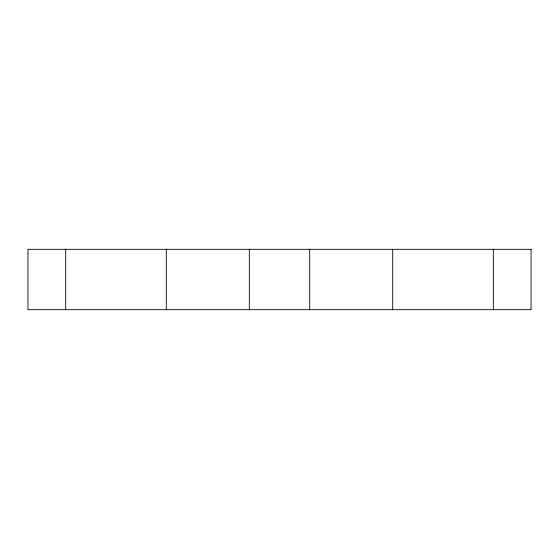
<?xml version="1.0" encoding="UTF-8"?>
<svg xmlns="http://www.w3.org/2000/svg" width="559" height="559" viewBox="0 0 559 559"><rect width="100%" height="100%" fill="white"/><g stroke="black" fill="none" stroke-linecap="round" stroke-linejoin="round"><path stroke-width="0.84" d="M493.317 249.314L493.317 309.686M392.697 249.314L392.697 309.686M309.686 249.314L309.686 309.686M249.314 249.314L249.314 309.686M166.303 249.314L166.303 309.686M65.683 249.314L65.683 309.686M531.05 249.314L27.95 249.314L27.95 309.686L531.05 309.686L531.05 249.314"/></g></svg>
